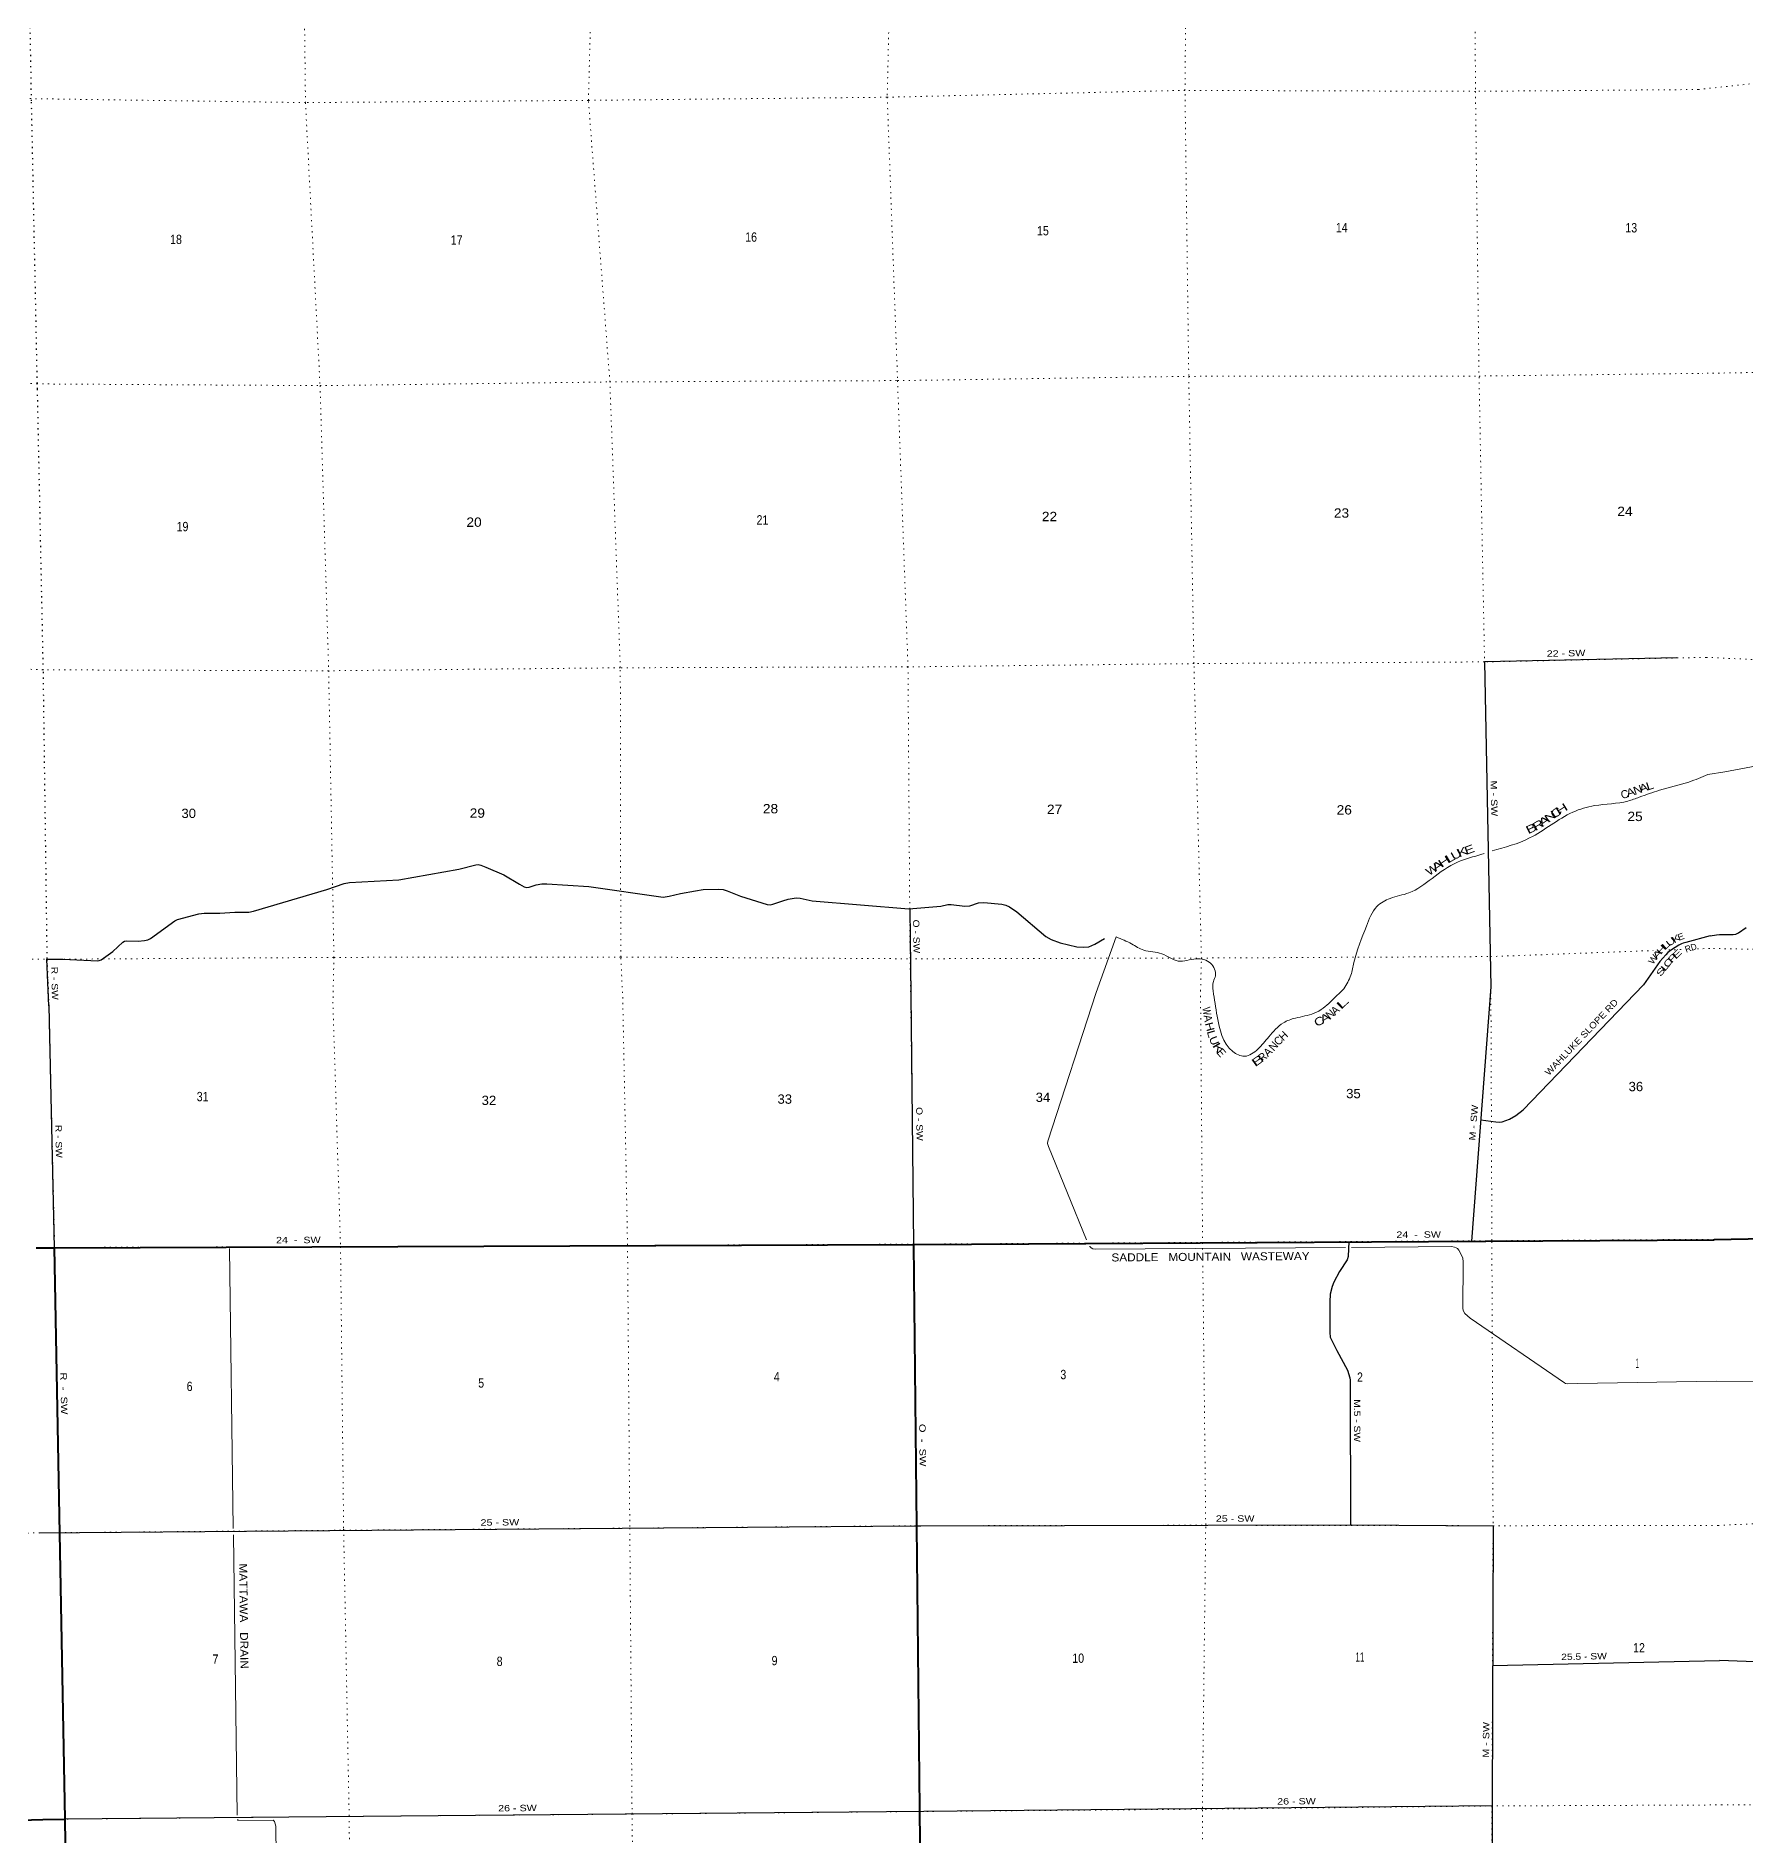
# Model space of a CAD drawing. Header units: feet. Extents: x 250644 to 505285, y -364975 to -177792.
# Drawn here: x 283167 to 315203, y -288674 to -254935 of the extents above; entities that cross this region are included whole.
import ezdxf
from ezdxf.enums import TextEntityAlignment as Align

# ---------------------------------------------------------------- set-up
doc = ezdxf.new("R2010")
doc.units = ezdxf.units.FT
doc.header["$LTSCALE"] = 70
doc.linetypes.add('DOTTED', pattern=[1.5, 0.3, -1.2])
for name, color, linetype, lineweight in [('26', 7, 'Continuous', 40), ('29', 7, 'Continuous', 25), ('39', 7, 'Continuous', 13), ('6', 7, 'DOTTED', 25), ('7', 7, 'DOTTED', 13)]:
    doc.layers.add(name, color=color, linetype=linetype, lineweight=lineweight)
for name, color, linetype in [('27', 7, 'Continuous'), ('30', 7, 'Continuous'), ('41', 7, 'Continuous')]:
    doc.layers.add(name, color=color, linetype=linetype)

msp = doc.modelspace()

# ---------------------------------------------------------------- linework, layer by layer
at = {"layer": '26'}
for p, q in [((315896.84, -277474), (314626.35, -277496.7)), ((283294.55, -288362.38), (283709.43, -288356.33))]:
    msp.add_line(p, q, dxfattribs=at)
for points in [[(283171.29, -277651.89), (283509.63, -277650.6), (299616.48, -277589.39)], [(283509.63, -277650.6), (283709.43, -288356.33), (283709.43, -288356.33), (283783.92, -293630.93)], [(299616.48, -277589.39), (299632.2, -277589.33), (314626.35, -277496.7)], [(299616.48, -277589.39), (299731.22, -288161.33), (299731.22, -288161.33), (299780.84, -293447.73)], [(273108.36, -288527.28), (278470.62, -288509.37), (283294.84, -288362.37)]]:
    msp.add_lwpolyline(points, dxfattribs=at)
at = {"layer": '29'}
for p, q in [((299544.67, -271292.9), (299563.61, -272906.36)), ((299563.61, -272906.36), (299616.48, -277589.39)), ((310439.49, -272760.23), (310073.98, -277524.82)), ((283405.85, -273111.25), (283509.63, -277650.6)), ((310471.81, -285475.88), (314723.67, -285385.93))]:
    msp.add_line(p, q, dxfattribs=at)
for points in [[(313923.95, -266591.54), (310320.79, -266666.85), (310439.49, -272760.23)], [(283405.85, -273111.25), (283371.39, -272239.2), (283668.76, -272236.82), (284327.29, -272270.82), (284353.14, -272266.94), (284390.92, -272248.48), (284608.84, -272097.75), (284792.65, -271918.99), (284823.67, -271902.17), (284863.86, -271896.14), (285083.08, -271899.83), (285201.13, -271887.94), (285263.18, -271873.71), (285311.19, -271849.18), (285769.9, -271519.29), (285818.25, -271494.16), (286220.16, -271391.94), (286317.99, -271374.41), (286609.81, -271374.2), (286890.99, -271360.61), (287155.64, -271358.89), (287246.43, -271341.54), (288620.92, -270935.26), (288942.18, -270822.59), (289042.93, -270802.68), (289966.01, -270752.19), (291093.55, -270549.36), (291411.58, -270472.87), (291452.45, -270466.36), (291504.15, -270476.71), (291601.43, -270513.24), (291936.24, -270657.04), (292227.53, -270833.8), (292315.94, -270885.46), (292367.66, -270898.39), (292414.19, -270890.64), (292545.44, -270845.56), (292646.87, -270828.55), (292744.13, -270829.59), (293527.2, -270876.27), (294921.96, -271074.31), (295032.9, -271057.08), (295246.99, -271008.72), (295529.35, -270957), (295671.7, -270934.61), (295961.26, -270924.26), (296049.16, -270934.61), (296122.49, -270959.3), (296371.95, -271060.67), (296871.3, -271216.6), (296928.17, -271221.77), (296976.27, -271209.17), (297167.9, -271145.2), (297264.27, -271113.12), (297414.21, -271092.42), (297494.57, -271096.62), (297718.84, -271148.34), (299531.36, -271292.99)], [(299531.36, -271292.99), (300127.4, -271243.09), (300258.08, -271216.59), (300323.87, -271217.14), (300577.77, -271244.2), (300671.73, -271237.29), (300835.85, -271184.94), (300935.43, -271175.2), (301272.58, -271206.38), (301343.91, -271226.94), (301416.3, -271257.99), (301553.13, -271351.26), (302097.85, -271813.84), (302197.07, -271868.52), (302363.77, -271932.93), (302677.94, -272008.22), (302807.87, -272016.41), (302900.28, -272008.22), (303017.67, -271956.1), (303194.38, -271852.31)], [(314548.01, -271802.37), (314094.87, -271923.63), (314045.75, -271937.87), (314012.14, -271950.8), (313965.06, -271974.13), (313824.18, -272061.16), (313756.12, -272115.59), (313717.32, -272155.68), (313607.82, -272284.07), (313301.89, -272721.19)], [(314548.01, -271802.37), (314671.41, -271782.64), (314728.29, -271774.88), (314984.46, -271777.24), (315030.77, -271769.71), (315082.48, -271746.43), (315227.34, -271643.51)], [(310248.27, -275252.82), (310530.33, -275291.11), (310604.65, -275293.08), (310651.18, -275287.91), (310788.76, -275238.22), (310904.55, -275168.91), (311046.24, -275065.24), (313301.89, -272721.19)], [(307776.95, -277531.92), (307763.11, -277812.19), (307745.26, -277874.96), (307604.78, -278090.93), (307497.06, -278294.06), (307462.56, -278375.62), (307429.85, -278516.54), (307418.67, -278661.99), (307419.5, -279235.74), (307429.85, -279323.7), (307450.39, -279376.46), (307552.28, -279574.28), (307749.82, -279941.92), (307796.96, -280084.29), (307802.14, -280128.28), (307802.21, -280223.97), (307806.45, -282844.57)], [(283228.36, -282992.79), (283980.72, -282986.95), (299637.61, -282863.56), (299753.97, -282861.18), (307828.25, -282844.68), (310480.51, -282858.25)], [(310480.51, -282858.25), (310463.05, -288112.42), (310457.48, -293391.76)], [(336633.82, -285224.91), (336535.25, -285164.93), (336428.51, -285107.57), (336246.82, -285045.81), (336109.89, -285019.52), (334011.91, -285074.38), (331460.04, -285113.03), (326276.9, -285249.41), (320993.11, -285369.05), (315892.99, -285426.27), (314723.67, -285385.93)], [(310463.05, -288111.2), (299807.14, -288212.75), (283709.43, -288356.33)]]:
    msp.add_lwpolyline(points, dxfattribs=at)
at = {"layer": '39'}
for p, q in [((303043.09, -272863.56), (303417.28, -271822.79)), ((286792.17, -277661.72), (286864.98, -282909.31)), ((314662.86, -280151.57), (315808.32, -280155.8)), ((286866.63, -283027.91), (286939.59, -288286.55))]:
    msp.add_line(p, q, dxfattribs=at)
for points in [[(320714.99, -267351.83), (318932.07, -267563.31), (318635.38, -267616.31), (318367.97, -267699.61), (317717.25, -267919.71), (317509.13, -267966.53), (317284.67, -268001.53), (316730.93, -268061.4), (316637.65, -268104.71), (316474.64, -268202.34), (315789.98, -268500.19), (315561.39, -268571.66), (315328.05, -268633.6), (314823.26, -268728.9), (314505.67, -268778.08)], [(303043.09, -272863.56), (302135.31, -275650.88), (302130.94, -275694.76), (302143.95, -275749.08), (302857.67, -277497.89)], [(302916.32, -277623.55), (302918.83, -277627.36), (302948.22, -277651.86), (302980.05, -277670.24), (303024.09, -277677.77), (307713.81, -277641.82)], [(307828.02, -277640.95), (309700.72, -277626.59), (309754.53, -277635.94), (309788.81, -277648.19), (309813.3, -277665.34), (309837.8, -277692.11), (309886.76, -277785.4), (309911.25, -277844.2), (309917.54, -277912.29), (309916.91, -278790.47), (309924.72, -278837.76), (309949.2, -278879.41), (310052.68, -278970.28), (311818.81, -280183.07), (311838.42, -280193.94), (311875.15, -280196.39), (312070.11, -280191.92), (314662.86, -280151.57)], [(286949.97, -288361.67), (286952.98, -288381.3), (287614.15, -288376.4), (287638.64, -288400.9), (287660.47, -288491.98), (287718.76, -293489.98)]]:
    msp.add_lwpolyline(points, dxfattribs=at)
for points in [[(310462.28, -270206.83), (311166.39, -269967.85), (311975.75, -269482.86), (312381.49, -269361.8), (313009.04, -269275.41), (313219.87, -269203.79), (313601.35, -269072.84), (314151.8, -268918.72), (314505.67, -268778.08)], [(307685.25, -272796.81), (307814.86, -272537.72), (307871.95, -272301.54), (308107.66, -271617.58), (308303.84, -271251.01), (308550.22, -271098.86), (308903.75, -270996.2), (309336.37, -270724.43), (309815.03, -270420.23), (310270.86, -270270.74), (310315.25, -270255.94)], [(303417.28, -271822.79), (303704.38, -271953.39), (303930.94, -272070.33), (304271.86, -272138.36), (304577.13, -272274.86), (304917.1, -272232.5), (305185.67, -272317.06), (305276.29, -272549.29), (305238.45, -272659.11), (305231.63, -272833.56)], [(305231.63, -272833.56), (305308.64, -273310.33), (305600.11, -273968.6), (305821.76, -274059.8), (306072.16, -273924.3), (306277.77, -273694.77), (306549.51, -273432.86), (306774.07, -273343.6), (307125.26, -273253.74), (307295.5, -273156.71), (307433.44, -273035.77), (307685.25, -272796.81)]]:
    msp.add_spline(points, degree=3, dxfattribs=at)
at = {"layer": '6'}
for points in [[(282692.16, -227344.92), (282730.95, -229585.14), (282741.51, -234972.21), (282780.87, -240196.52), (282863.6, -245544.98), (282984.48, -250881.16), (283076.81, -256175.37), (283187.99, -261553.76), (283298.51, -266855.88), (283371.59, -272252.58), (283405.85, -273111.25)], [(283405.85, -273111.25), (283510.29, -277634.67), (283607.64, -282958.33), (283712.33, -288329.76), (283785.48, -293637.79), (283862.62, -298980.5), (283930.59, -304268.7), (284005.91, -309598.59), (284099.25, -313606.89)], [(346084.76, -276915.23), (342005.84, -276999.09), (336719.93, -277104.53), (331533.89, -277197.12), (326287.86, -277288.46), (320964.9, -277383.44), (315897.94, -277473.13), (314626.35, -277496.7)], [(314626.35, -277496.7), (310457, -277523.47), (305045.22, -277554.72), (299620.53, -277587.43), (294259.45, -277611.02), (288876.69, -277633.08), (283507.84, -277649.37), (283162.24, -277652.08)]]:
    msp.add_lwpolyline(points, dxfattribs=at)
at = {"layer": '7'}
for p, q in [((313772.76, -272066.74), (314022.86, -272057.47)), ((314310.34, -272046.82), (314551.25, -272037.89))]:
    msp.add_line(p, q, dxfattribs=at)
for points in [[(309203.38, -227001.12), (309175.67, -229041.78), (309300.71, -234409.62), (309413.65, -239527.07), (309903.13, -245103.71), (310123.68, -250553.64), (310150.64, -255972.72), (310217.29, -261325.3), (310320.79, -266666.85), (310427.34, -272191.17), (310439.49, -272760.23)], [(294166.11, -272975.36), (294128.86, -272198.48), (294120.01, -266777.28), (293924.43, -261419.51), (293522.11, -256141.37), (293668.49, -250739.23), (293577.97, -245342.06), (293272.37, -240148.17), (293258.91, -234891.58), (293181.86, -229371.04), (293252.7, -227211.67)], [(304996.3, -272833.47), (305013.74, -272229.86), (304872.97, -266691.1), (304775.76, -261298.57), (304705.15, -255954.04), (304753.45, -250620.77), (304468.59, -245185.31), (304057.5, -239592.11), (303928.78, -234444.15), (303840.39, -229208.63), (303788.85, -227073.84)], [(298892.42, -243237.15), (299016.23, -245303.16), (299244.1, -250668.74), (299123.95, -256076.74), (299317.17, -261394.38), (299512.82, -266760.17), (299552.05, -272201.25), (299563.61, -272906.36)], [(288083.69, -243679.71), (288141.11, -245468.42), (288157.36, -250813.3), (288218.13, -256183.99), (288491.79, -261489.06), (288653.02, -266833), (288752.06, -272205.45), (288732.75, -273044.6)], [(314329.78, -255938.52), (315636.22, -255797.13), (320687.88, -255690.62), (325948.49, -255664.74), (331192.52, -255617.08), (336441.07, -255591.41), (341674.42, -255515.84), (345760.3, -255473.54)], [(314329.78, -255938.52), (310150.64, -255972.72), (304705.15, -255954.04), (299115.95, -256082.81), (293522.11, -256141.37), (288218.13, -256183.99), (283070.42, -256109.44), (282895.3, -256090.53)], [(345840.35, -260762.93), (341735.76, -260868.83), (336459.7, -260923.07), (331242.69, -261010.4), (326009.25, -261081.96), (320714.55, -261112.45), (315667.36, -261238.94), (314402.97, -261258.33)], [(282961.52, -261439.16), (283181.06, -261456.66), (288491.79, -261489.06), (293924.43, -261419.51), (299317.17, -261394.38), (304777.91, -261314.61), (310219.17, -261309.23), (314402.97, -261258.33)], [(314476.2, -266581.77), (315741.84, -266639.86), (320845.54, -266522.41), (324718.28, -266492.14)], [(314476.2, -266581.77), (310318.49, -266666.82), (304875.05, -266699.11), (299512.82, -266760.17), (294120.01, -266777.28), (288653.02, -266833), (283298.82, -266815.78), (283027.94, -266803.95)], [(346002.87, -271503.25), (341856.4, -271612.22), (336614.45, -271742.06), (331343.81, -271840.44), (326114.12, -271980.89), (320855.44, -271969.13), (315787.63, -272060.85), (314551.25, -272037.89)], [(283095.22, -272238.86), (283371.39, -272241.58), (288752.06, -272205.45), (294128.86, -272198.48), (299551.21, -272231.35), (305007.59, -272217.86), (310432.54, -272190.51), (313482.72, -272077.48)], [(299563.61, -272906.36), (299617.78, -277557.78), (299672.25, -282824.22), (299732.87, -288199.7), (299779.99, -293475.9), (299820.82, -298792.09), (299874.9, -304011.69), (299923.28, -309320.83), (299974.09, -314587.72), (300009.78, -316507.33)], [(305036.68, -277681.32), (305035.43, -277568.2), (304996.3, -272833.47)], [(310439.49, -272760.23), (310458.22, -277536.95), (310480.51, -282858.25), (310460.45, -288110.62), (310455.08, -293411.68), (310453.23, -298691.93), (310475.27, -303971.64), (310535.77, -309253.71), (310550.21, -310255.87)], [(288732.75, -273044.6), (288875.5, -277630.5), (288933.63, -282922.79), (289037.07, -288289.65), (289088.47, -293527.19), (289170.5, -298876.83), (289237.48, -304231.06), (289338.35, -309541.01), (289374.7, -314817.17), (289425.02, -317730.8)], [(294715.96, -317563.54), (294685.88, -314787.91), (294621.09, -309463.75), (294602.65, -304159.42), (294464.92, -298823.28), (294390.52, -293511), (294339.89, -288173.23), (294297.37, -282875.04), (294255.78, -277593.87), (294166.11, -272975.36)], [(305312.36, -315076.3), (305300.55, -314460.68), (305151.19, -309152.1), (305195.94, -303950.62), (305159.42, -298733.22), (305067.33, -293458.72), (305031.14, -288151.42), (305093.89, -282839.86), (305039.67, -277950.81)], [(314700.02, -282852.63), (315847.72, -282800.65), (320970.15, -282786.5), (326207.75, -282683.57), (331497.75, -282500.26), (336738.11, -282402.63), (342003.71, -282291.28), (346165.97, -282281.83)], [(261073.44, -283438.35), (261087.92, -283437.94), (262341.51, -283411.36), (267600.84, -283269.93), (272976.62, -283105.94), (278282.46, -283050.92), (283228.36, -282992.79)], [(283228.36, -282992.79), (283608.87, -282988.95), (288942.22, -282942.61), (294300.78, -282904.74), (299653.88, -282859.75), (305090.22, -282849.66), (310479.61, -282858.39), (314700.02, -282852.63)], [(346245.14, -287513.87), (342044.47, -287592.7), (336805.88, -287627.36), (331478.14, -287789.3), (326237.95, -287948.99), (320996.51, -288064.03), (315833.62, -288084.7), (314772.1, -288092.13)], [(314772.1, -288092.13), (310460.45, -288110.62), (305034.82, -288171.02), (299724.3, -288214.4), (294342.43, -288262.55), (289019.93, -288308.02), (283708.65, -288356.71), (283294.55, -288362.38)], [(264432.76, -288671.91), (267673.99, -288598.87), (273108.36, -288527.28), (278470.62, -288509.37), (283293.65, -288362.36)]]:
    msp.add_lwpolyline(points, dxfattribs=at)

# ---------------------------------------------------------------- texts
at = {"layer": '27'}
for s, rotation, width, p in [('24  -  SW', 0.218, 1.25, (287666.23, -277564.8)), ('24  -  SW', 0.354, 1.25, (308668.5, -277463.5)), ('R  -  SW', 271.071, 1.3, (283623.31, -279985.65)), ('O  -  SW', 270.622, 1.3, (299722.95, -280949.74))]:
    msp.add_text(s, height=120, rotation=rotation, dxfattribs=dict(at, width=width)).set_placement(p)
at = {"layer": '30'}
for s, rotation, width, p in [('22 - SW', 1.197, 1.25, (311849.96, -266564.88)), ('M - SW', 271.116, 1.25, (310440.69, -269227.2)), ('O - SW', 271.156, 1.2, (299610.87, -271813.89)), ('U', 39.706, 1.5, (313849.39, -271959.18)), ('K', 30.802, 1.3, (313939.83, -271907.5)), ('E', 21.052, 1.15, (314022.48, -271872.87)), ('W', 55.013, 1.15, (313527.98, -272276.06)), ('A', 49.54, 1.7, (313605.39, -272182.44)), ('H', 48.54, 1.5, (313678.87, -272098.04)), ('L', 43.651, 2.05, (313766.23, -272015.78)), ('O', 50.937, 1.4, (313807.29, -272342.12)), ('P', 47.651, 1.75, (313888.74, -272256.56)), ('E', 43.706, 1.75, (313968.21, -272186.94)), ('D', 16.149, 0.95, (314257.7, -272067.43)), ('R - SW', 271.055, 1.2, (283459.52, -272691.49)), ('S', 55.013, 1.5, (313671.46, -272511.43)), ('L', 50.54, 1.85, (313749.25, -272417.32))]:
    msp.add_text(s, height=120, rotation=rotation, dxfattribs=dict(at, width=width)).set_placement(p, align=Align.CENTER)
msp.add_text('R', height=120, rotation=19.149, dxfattribs=at).set_placement((314155.33, -272098.72), align=Align.CENTER)
for s, rotation, width, p in [('WAHLUKE SLOPE RD', 46.405, 1.15, (311527.87, -274430.16)), ('M - SW', 85.613, 1.25, (310148.29, -275640.98)), ('O - SW', 270.838, 1.2, (299664.53, -275012.2)), ('R - SW', 271.31, 1.2, (283526.93, -275344.54)), ('M.5 - SW', 270.093, 1.2, (307872.64, -280487.73)), ('25 - SW', 0.452, 1.25, (291500.86, -282857.68)), ('25 - SW', 0.117, 1.25, (305283.48, -282784.8)), ('25.5 - SW', 1.212, 1.2, (311759.17, -285377.73)), ('M - SW', 89.579, 1.25, (310406.42, -287205.8)), ('26 - SW', 0.511, 1.25, (291830.37, -288213.89)), ('26 - SW', 0.433, 1.25, (306434.05, -288085.26))]:
    msp.add_text(s, height=120, rotation=rotation, dxfattribs=dict(at, width=width)).set_placement(p)
at = {"layer": '41'}
for s, rotation, p in [('C', 13.005, (312963.74, -269219.51)), ('N', 40.263, (307474.52, -273326.88)), ('A', 42.227, (307570.04, -273253.46)), ('A', 279.175, (305063.45, -273360.17)), ('H', 43.805, (306601.06, -273730.07)), ('E', 309.89, (305330.08, -274039.74)), ('A', 43.461, (306308.86, -274033.91)), ('N', 48.644, (306418.24, -273918.92)), ('C', 46.681, (306510.94, -273818.81)), ('R', 39.868, (306205.01, -274130.06))]:
    msp.add_text(s, height=150, rotation=rotation, dxfattribs=at).set_placement(p, align=Align.CENTER)
for s, rotation, width, p in [('A', 18.672, 1.2, (313080.79, -269180.61)), ('N', 18.854, 1.15, (313216.87, -269134.32)), ('A', 18.959, 1.2, (313326.56, -269096.51)), ('L', 18.932, 1.25, (313443.17, -269056.54)), ('N', 35.331, 1.5, (311596.31, -269627.03)), ('C', 35.331, 1.45, (311705.66, -269553.6)), ('H', 31.463, 1.55, (311804.29, -269487.78)), ('B', 25.94, 1.5, (311229.26, -269856.55)), ('R', 30.673, 1.45, (311364.65, -269787.24)), ('A', 34.404, 1.55, (311476.58, -269710.69)), ('U', 29.523, 1.35, (309825.65, -270341.32)), ('K', 23.253, 1.35, (309932.09, -270297.04)), ('E', 20.141, 1.4, (310061.35, -270253.54)), ('W', 33.713, 1.2, (309375.17, -270621.16)), ('A', 33.713, 1.55, (309477.26, -270552.26)), ('H', 32.809, 1.55, (309603.76, -270470.27)), ('L', 30.523, 1.55, (309714, -270403.04)), ('W', 279.175, 0.8, (305041.6, -273224.91)), ('A', 30.341, 1.45, (307368.02, -273405.65)), ('L', 43.5, 2.05, (307707.66, -273118.25)), ('H', 284.705, 1.15, (305096.8, -273524.12)), ('L', 286.805, 1.2, (305131.62, -273660.63)), ('C', 28.964, 1.3, (307257.13, -273468.11)), ('U', 291.007, 1.15, (305181.97, -273794.65)), ('K', 300.752, 1.5, (305264.06, -273945.11)), ('B', 35.495, 1.75, (306113.43, -274198.99))]:
    msp.add_text(s, height=150, rotation=rotation, dxfattribs=dict(at, width=width)).set_placement(p, align=Align.CENTER)
at = {"layer": '41', "width": 1.1}
for s, rotation, p in [('SADDLE   MOUNTAIN   WASTEWAY', 0.439, (303327.12, -277905.43)), ('MATTAWA   DRAIN', 270.795, (286974.12, -283567.48))]:
    msp.add_text(s, height=150, rotation=rotation, dxfattribs=at).set_placement(p)
at = {"layer": '7'}
for s, width, p in [('14', 0.85, (307533.16, -258613.25)), ('13', 0.85, (312960.43, -258617.59)), ('18', 0.85, (285680.79, -258834.75)), ('17', 0.85, (290941.94, -258844.91)), ('16', 0.85, (296461.38, -258791.71)), ('15', 0.85, (301931.44, -258672.48)), ('23', 1.1, (307495.83, -263963.55)), ('24', 1.1, (312809.28, -263932.36)), ('19', 0.85, (285802.41, -264217.75)), ('20', 1.1, (291234.94, -264135.58)), ('21', 0.85, (296674.39, -264092.47)), ('22', 1.1, (302022.28, -264029.3)), ('30', 1.05, (285892.93, -269593.09)), ('29', 1.1, (291296.63, -269588.28)), ('28', 1.1, (296792.57, -269505.4)), ('27', 1.1, (302118.2, -269517.18)), ('26', 1.1, (307548.33, -269527.74)), ('25', 1.1, (312999.17, -269650.92)), ('36', 1.05, (313020.96, -274714.06)), ('31', 0.85, (286179.99, -274901.86)), ('32', 1.05, (291520.45, -274972.74)), ('33', 1.05, (297066.11, -274949.26)), ('34', 1.05, (301905.76, -274915.67)), ('35', 1.05, (307726.5, -274845.53)), ('4', 0.85, (296997.9, -280153.06)), ('3', 0.85, (302369.08, -280111.83)), ('2', 0.85, (307929.88, -280161.02)), ('1', 0.4, (313153.22, -279899.54)), ('6', 0.85, (285990.96, -280334.04)), ('5', 0.85, (291455.73, -280270.18)), ('12', 0.85, (313105.53, -285234.26)), ('7', 0.85, (286475.72, -285447.12)), ('8', 0.85, (291802.2, -285487.46)), ('9', 0.85, (296955.91, -285473.49)), ('10', 0.85, (302592.54, -285428.64)), ('11', 0.65, (307899.75, -285409.42))]:
    msp.add_text(s, height=175, dxfattribs=dict(at, width=width)).set_placement(p)

doc.saveas('drawing.dxf')
